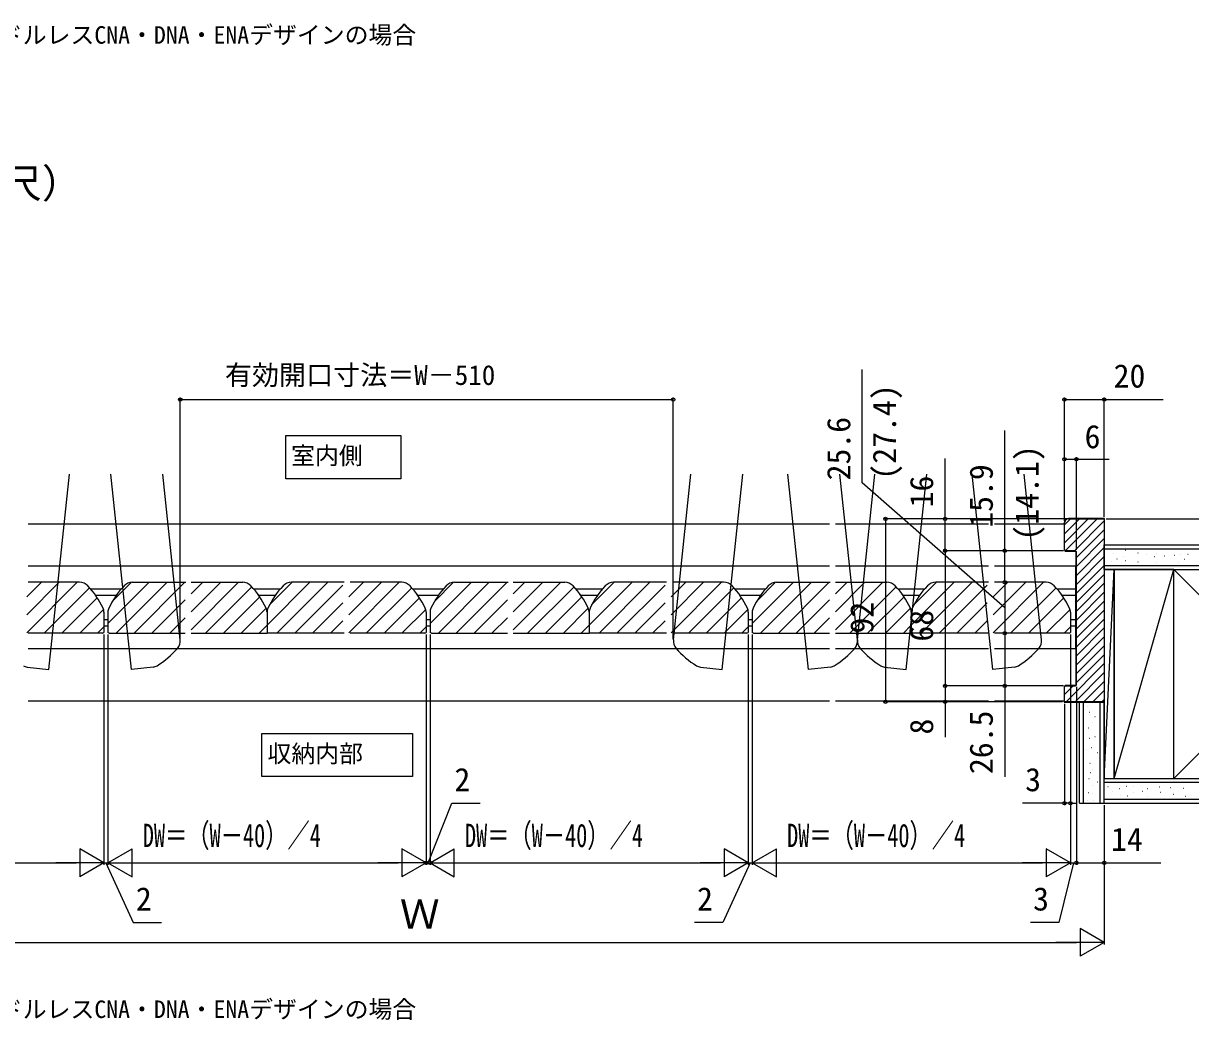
# Model space of a CAD drawing. Units: millimetres, scale not verified. Extents: x -700 to 700, y -1044 to 1040.
# Drawn here: x -364 to 223, y -503 to 0 of the extents above; entities that cross this region are included whole.
import ezdxf
from ezdxf.enums import TextEntityAlignment as Align

# ---------------------------------------------------------------- set-up
doc = ezdxf.new("R2010")
doc.units = ezdxf.units.MM
doc.header["$LTSCALE"] = 6
for name, color, linetype in [('0-2_USER1', 3, 'Continuous'), ('0-3_YKK_11', 7, 'Continuous'), ('0-4_YKK_12', 2, 'Continuous'), ('0-7_YKK_D', 6, 'Continuous'), ('0-9_YSS_K', 3, 'Continuous')]:
    doc.layers.add(name, color=color, linetype=linetype)
doc.styles.add('ＭＳ ゴシック', font='')
doc.styles.get('ＭＳ ゴシック').set_extended_font_data('MS Gothic')

msp = doc.modelspace()

# ---------------------------------------------------------------- linework, layer by layer
at = {"layer": '0-2_USER1'}
for points in [[(-231.54, -207.644), (-173.76, -207.644), (-173.76, -229.31), (-231.54, -229.31)], [(-243.53, -357.362), (-167.763, -357.362), (-167.763, -379.028), (-243.53, -379.028)]]:
    msp.add_lwpolyline(points, close=True, dxfattribs=at)
at = {"layer": '0-3_YKK_11'}
for p, q in [((159.8, -251.5), (159.8, -265.083)), ((180.2, -249.3), (162, -249.3)), ((180.2, -265.5), (180.2, -249.3)), ((180, -265.5), (180.2, -265.5)), ((180.2, -325.5), (180, -325.5))]:
    msp.add_line(p, q, dxfattribs=at)
for points in [[(180, -270.5), (180, -341.5), (160, -341.5), (160, -334), (160.5, -333.5), (165.5, -333.5), (166, -333), (166, -266), (165.5, -265.5), (160.5, -265.5), (160, -265), (160, -251.5)], [(162, -249.5), (180, -249.5), (180, -270.5)], [(159.8, -265.083), (160.417, -265.7), (165.417, -265.7), (165.8, -266.083), (165.8, -332.917), (165.417, -333.3), (160.417, -333.3), (159.8, -333.917), (159.8, -341.7), (180.2, -341.7), (180.2, -325.5)]]:
    msp.add_lwpolyline(points, dxfattribs=at)
for radius in [2.2, 2]:
    msp.add_arc((162, -251.5), radius, 90.00001, 179.99999, dxfattribs=at)
at = {"layer": '0-4_YKK_12'}
for p, q in [((-350.637, -325.198), (-340.281, -227)), ((-309.201, -325.198), (-319.557, -227)), ((-284.628, -310.297), (-293.413, -227)), ((-36.672, -310.297), (-27.887, -227)), ((-12.099, -325.198), (-1.743, -227)), ((31.337, -325.198), (20.981, -227)), ((55.909, -310.297), (47.125, -227)), ((55.909, -310.297), (64.694, -227)), ((80.482, -325.198), (90.838, -227)), ((123.918, -325.198), (113.562, -227)), ((148.491, -310.297), (139.706, -227)), ((-361.15, -252), (41.85, -252)), ((44.85, -252), (121.85, -252)), ((124.85, -252), (160, -252)), ((41.85, -273.3), (-361.15, -273.3)), ((121.85, -273.3), (44.85, -273.3)), ((165.5, -273.3), (124.85, -273.3)), ((165.5, -273.3), (165.5, -314.7)), ((-361.85, -288.794), (-354.456, -281.4)), ((-361.85, -297.774), (-345.476, -281.4)), ((-361.85, -306.754), (-336.496, -281.4)), ((-335.242, -281.4), (-361.15, -281.4)), ((-321, -302.181), (-300.219, -281.4)), ((-318.688, -290.889), (-309.218, -281.419)), ((-316.839, -307), (-291.239, -281.4)), ((-308.758, -281.4), (-281.812, -281.4)), ((-307.859, -307), (-282.259, -281.4)), ((-279.15, -281.4), (-253.242, -281.4)), ((-279.15, -287.272), (-273.278, -281.4)), ((-279.15, -296.252), (-264.298, -281.4)), ((-279.15, -305.232), (-255.318, -281.4)), ((-241, -303.003), (-219.397, -281.4)), ((-239.747, -292.77), (-228.377, -281.4)), ((-236.017, -307), (-210.417, -281.4)), ((-202.15, -281.4), (-228.758, -281.4)), ((-199.85, -288.794), (-192.456, -281.4)), ((-199.85, -297.774), (-183.476, -281.4)), ((-199.85, -306.754), (-174.496, -281.4)), ((-173.242, -281.4), (-199.15, -281.4)), ((-159, -302.181), (-138.219, -281.4)), ((-156.688, -290.889), (-147.218, -281.419)), ((-154.839, -307), (-129.239, -281.4)), ((-146.758, -281.4), (-119.812, -281.4)), ((-145.859, -307), (-120.259, -281.4)), ((-117.15, -281.4), (-91.242, -281.4)), ((-117.15, -287.272), (-111.278, -281.4)), ((-117.15, -296.252), (-102.298, -281.4)), ((-117.15, -305.232), (-93.318, -281.4)), ((-79, -303.003), (-57.397, -281.4)), ((-77.747, -292.77), (-66.377, -281.4)), ((-74.017, -307), (-48.417, -281.4)), ((-40.15, -281.4), (-66.758, -281.4)), ((-37.85, -288.794), (-30.456, -281.4)), ((-37.85, -297.774), (-21.476, -281.4)), ((-37.85, -306.754), (-12.496, -281.4)), ((-11.242, -281.4), (-37.15, -281.4)), ((3, -302.181), (23.781, -281.4)), ((5.312, -290.889), (14.782, -281.419)), ((7.161, -307), (32.761, -281.4)), ((15.242, -281.4), (42.188, -281.4)), ((16.141, -307), (41.741, -281.4)), ((44.85, -281.4), (70.758, -281.4)), ((44.85, -287.272), (50.722, -281.4)), ((44.85, -296.252), (59.702, -281.4)), ((44.85, -305.232), (68.682, -281.4)), ((83, -303.003), (104.603, -281.4)), ((84.253, -292.77), (95.623, -281.4)), ((87.983, -307), (113.583, -281.4)), ((121.85, -281.4), (95.242, -281.4)), ((124.15, -288.794), (131.544, -281.4)), ((124.15, -297.774), (140.524, -281.4)), ((124.15, -306.754), (149.504, -281.4)), ((150.758, -281.4), (124.85, -281.4)), ((-353.115, -307), (-330.24, -284.125)), ((-329.782, -284.65), (-314.218, -284.65)), ((-271.938, -307), (-248.627, -283.69)), ((-247.782, -284.65), (-234.557, -284.65)), ((-247.782, -284.65), (-234.218, -284.65)), ((-227.036, -307), (-202.85, -282.814)), ((-191.115, -307), (-168.24, -284.125)), ((-167.782, -284.65), (-152.218, -284.65)), ((-109.938, -307), (-86.627, -283.69)), ((-85.782, -284.65), (-72.557, -284.65)), ((-65.036, -307), (-40.85, -282.814)), ((-29.115, -307), (-6.24, -284.125)), ((-5.782, -284.65), (9.782, -284.65)), ((52.062, -307), (75.373, -283.69)), ((76.218, -284.65), (89.443, -284.65)), ((96.964, -307), (121.15, -282.814)), ((132.885, -307), (155.76, -284.125)), ((156.557, -284.65), (165.5, -284.65)), ((-344.135, -307), (-326.352, -289.217)), ((-327.282, -287.85), (-316.718, -287.85)), ((-298.878, -307), (-282.15, -290.272)), ((-262.957, -307), (-244.667, -288.71)), ((-245.282, -287.85), (-236.998, -287.85)), ((-245.282, -287.85), (-236.718, -287.85)), ((-218.056, -307), (-202.85, -291.794)), ((-182.135, -307), (-164.352, -289.217)), ((-165.282, -287.85), (-154.718, -287.85)), ((-136.878, -307), (-120.15, -290.272)), ((-100.957, -307), (-82.667, -288.71)), ((-83.282, -287.85), (-74.998, -287.85)), ((-56.056, -307), (-40.85, -291.794)), ((-20.135, -307), (-2.352, -289.217)), ((-3.282, -287.85), (7.282, -287.85)), ((25.122, -307), (41.85, -290.272)), ((61.043, -307), (79.333, -288.71)), ((78.718, -287.85), (87.002, -287.85)), ((105.944, -307), (121.15, -291.794)), ((141.865, -307), (159.648, -289.217)), ((158.998, -287.85), (165.5, -287.85)), ((-335.155, -307), (-323.2, -295.045)), ((-323, -296.4), (-323, -306.674)), ((-321, -296.4), (-321, -306.674)), ((-289.898, -307), (-282.15, -299.252)), ((-253.977, -307), (-241.425, -294.448)), ((-241, -296.4), (-241, -307)), ((-241, -296.4), (-241, -307)), ((-173.155, -307), (-161.2, -295.045)), ((-161, -296.4), (-161, -306.674)), ((-159, -296.4), (-159, -306.674)), ((-127.898, -307), (-120.15, -299.252)), ((-91.977, -307), (-79.425, -294.448)), ((-79, -296.4), (-79, -307)), ((-79, -296.4), (-79, -307)), ((-11.155, -307), (0.8, -295.045)), ((1, -296.4), (1, -306.674)), ((3, -296.4), (3, -306.674)), ((34.102, -307), (41.85, -299.252)), ((70.023, -307), (82.575, -294.448)), ((83, -296.4), (83, -307)), ((83, -296.4), (83, -307)), ((150.845, -307), (162.8, -295.045)), ((163, -296.4), (163, -306.674)), ((-326.175, -307), (-323, -303.825)), ((-323, -300.15), (-321, -300.15)), ((-323, -303.35), (-321, -303.35)), ((-244.997, -307), (-241, -303.003)), ((-209.076, -307), (-202.85, -300.774)), ((-164.175, -307), (-161, -303.825)), ((-161, -300.15), (-159, -300.15)), ((-161, -300.15), (-159, -300.15)), ((-161, -303.35), (-159, -303.35)), ((-161, -303.35), (-159, -303.35)), ((-82.997, -307), (-79, -303.003)), ((-47.076, -307), (-40.85, -300.774)), ((-2.175, -307), (1, -303.825)), ((1, -300.15), (3, -300.15)), ((1, -303.35), (3, -303.35)), ((79.003, -307), (83, -303.003)), ((114.924, -307), (121.15, -300.774)), ((159.825, -307), (163, -303.825)), ((163, -300.15), (165.5, -300.15)), ((163, -303.35), (165.5, -303.35)), ((-323.7, -307), (-361.15, -307)), ((-323.7, -307), (-323, -306.674)), ((-320.3, -307), (-321, -306.674)), ((-320.3, -307), (-282.15, -307)), ((-279.15, -307), (-241, -307)), ((-202.15, -307), (-241, -307)), ((-161.7, -307), (-199.15, -307)), ((-161.7, -307), (-161, -306.674)), ((-158.3, -307), (-159, -306.674)), ((-158.3, -307), (-120.15, -307)), ((-117.15, -307), (-79, -307)), ((-40.15, -307), (-79, -307)), ((0.3, -307), (-37.15, -307)), ((0.3, -307), (1, -306.674)), ((3.7, -307), (3, -306.674)), ((3.7, -307), (41.85, -307)), ((44.85, -307), (83, -307)), ((121.85, -307), (83, -307)), ((162.3, -307), (124.85, -307)), ((162.3, -307), (163, -306.674)), ((-361.15, -314.7), (41.85, -314.7)), ((44.85, -314.7), (121.85, -314.7)), ((124.85, -314.7), (165.5, -314.7)), ((135.813, -314.7), (165.5, -314.7)), ((-361.576, -324.044), (-350.637, -325.198)), ((-298.262, -324.044), (-309.201, -325.198)), ((-23.038, -324.044), (-12.099, -325.198)), ((42.276, -324.044), (31.337, -325.198)), ((69.543, -324.044), (80.482, -325.198)), ((134.857, -324.044), (123.918, -325.198)), ((-361.15, -341), (41.85, -341)), ((44.85, -341), (121.85, -341)), ((124.85, -341), (160, -341))]:
    msp.add_line(p, q, dxfattribs=at)
for centre, radius, start, end in [((-335.242, -287.1), 5.7, 43.22166, 90), ((-308.758, -287.1), 5.7, 90, 136.77834), ((-253.242, -287.1), 5.7, 43.22166, 90), ((-228.758, -287.1), 5.7, 90, 136.77834), ((-173.242, -287.1), 5.7, 43.22166, 90), ((-146.758, -287.1), 5.7, 90, 136.77834), ((-91.242, -287.1), 5.7, 43.22166, 90), ((-66.758, -287.1), 5.7, 90, 136.77834), ((-11.242, -287.1), 5.7, 43.22166, 90), ((15.242, -287.1), 5.7, 90, 136.77834), ((70.758, -287.1), 5.7, 43.22166, 90), ((95.242, -287.1), 5.7, 90, 136.77834), ((150.758, -287.1), 5.7, 43.22166, 90), ((-362.933, -313.123), 43.7, 25.39153, 43.22166), ((-281.067, -313.123), 43.7, 136.77834, 154.60847), ((-280.933, -313.123), 43.7, 25.39153, 43.22166), ((-201.067, -313.123), 43.7, 136.77834, 154.60847), ((-200.933, -313.123), 43.7, 25.39153, 43.22166), ((-119.067, -313.123), 43.7, 136.77834, 154.60847), ((-118.933, -313.123), 43.7, 25.39153, 43.22166), ((-39.067, -313.123), 43.7, 136.77834, 154.60847), ((-38.933, -313.123), 43.7, 25.39153, 43.22166), ((42.933, -313.123), 43.7, 136.77834, 154.60847), ((43.067, -313.123), 43.7, 25.39153, 43.22166), ((122.933, -313.123), 43.7, 136.77834, 154.60847), ((123.067, -313.123), 43.7, 25.39153, 43.22166), ((-327.7, -296.4), 4.7, 0, 25.39153), ((-316.3, -296.4), 4.7, 154.60847, 180), ((-245.7, -296.4), 4.7, 0, 25.39153), ((-236.3, -296.4), 4.7, 154.60847, 180), ((-165.7, -296.4), 4.7, 0, 25.39153), ((-154.3, -296.4), 4.7, 154.60847, 180), ((-83.7, -296.4), 4.7, 0, 25.39153), ((-74.3, -296.4), 4.7, 154.60847, 180), ((-3.7, -296.4), 4.7, 0, 25.39153), ((7.7, -296.4), 4.7, 154.60847, 180), ((78.3, -296.4), 4.7, 0, 25.39153), ((87.7, -296.4), 4.7, 154.60847, 180), ((158.3, -296.4), 4.7, 0, 25.39153), ((-290.297, -310.895), 5.7, 319.24166, 6.02), ((-31.003, -310.895), 5.7, 173.98, 220.75834), ((50.241, -310.895), 5.7, 319.24166, 6.02), ((61.578, -310.895), 5.7, 173.98, 220.75834), ((142.822, -310.895), 5.7, 319.24166, 6.02), ((-319.081, -286.086), 43.7, 301.41153, 319.24166), ((-2.219, -286.086), 43.7, 220.75834, 238.58847), ((21.457, -286.086), 43.7, 301.41153, 319.24166), ((90.362, -286.086), 43.7, 220.75834, 238.58847), ((114.038, -286.086), 43.7, 301.41153, 319.24166), ((-361.083, -319.37), 4.7, 238.58847, 263.98), ((-298.755, -319.37), 4.7, 276.02, 301.41153), ((-22.545, -319.37), 4.7, 238.58847, 263.98), ((41.783, -319.37), 4.7, 276.02, 301.41153), ((70.036, -319.37), 4.7, 238.58847, 263.98), ((134.364, -319.37), 4.7, 276.02, 301.41153)]:
    msp.add_arc(centre, radius, start, end, dxfattribs=at)
at = {"layer": '0-7_YKK_D'}
for p, q in [((-284.597, -309.927), (-284.597, -188.5)), ((-284.597, -189.5), (-36.703, -189.5)), ((-36.703, -309.895), (-36.703, -188.5)), ((160, -250.5), (160, -188.5)), ((180, -248.5), (180, -188.5)), ((160, -250.5), (160, -218.5)), ((166, -265), (166, -218.5)), ((161, -249.5), (69, -249.5)), ((70, -249.5), (70, -341.5)), ((161, -249.5), (99, -249.5)), ((181, -249.5), (299.406, -249.5)), ((159.5, -265.5), (99, -265.5)), ((158, -265.5), (99, -265.5)), ((100, -265.5), (100, -333.5)), ((159.5, -265.5), (129, -265.5)), ((149.758, -281.4), (129, -281.4)), ((149.758, -281.4), (129, -281.4)), ((130, -281.4), (130, -307)), ((-323, -307.674), (-323, -423.5)), ((-323, -307.674), (-323, -423.5)), ((-321, -307.674), (-321, -423.5)), ((-321, -307.674), (-321, -423.5)), ((-161, -307.674), (-161, -423.5)), ((-161, -307.674), (-161, -423.5)), ((-159, -307.674), (-159, -423.5)), ((-159, -307.674), (-159, -423.5)), ((1, -307.674), (1, -423.5)), ((1, -307.674), (1, -423.5)), ((3, -307.674), (3, -423.5)), ((3, -307.674), (3, -423.5)), ((158, -307), (129, -307)), ((158, -307), (129, -307)), ((163, -307.674), (163, -423.5)), ((163, -307.674), (163, -423.5)), ((163, -307.674), (163, -393.5)), ((159.5, -333.5), (99, -333.5)), ((159.5, -333.5), (99, -333.5)), ((159.5, -333.5), (129, -333.5)), ((166, -334), (166, -423.5)), ((166, -334), (166, -423.5)), ((158, -341.5), (69, -341.5)), ((159, -341.5), (99, -341.5)), ((160, -342.5), (160, -393.5)), ((160, -392.5), (138.927, -392.5)), ((163, -392.5), (160, -392.5)), ((163, -392.5), (166.4, -392.5)), ((180, -393.5), (180, -423.5)), ((180, -394.5), (180, -463.5)), ((-323, -422.5), (-335.124, -415.5)), ((-335.124, -415.5), (-335.124, -429.5)), ((-321, -422.5), (-308.876, -415.5)), ((-308.876, -429.5), (-308.876, -415.5)), ((-161, -422.5), (-173.124, -415.5)), ((-173.124, -415.5), (-173.124, -429.5)), ((-159, -422.5), (-146.876, -415.5)), ((-146.876, -429.5), (-146.876, -415.5)), ((1, -422.5), (-11.124, -415.5)), ((-11.124, -415.5), (-11.124, -429.5)), ((3, -422.5), (15.124, -415.5)), ((15.124, -429.5), (15.124, -415.5)), ((163, -422.5), (150.876, -415.5)), ((150.876, -415.5), (150.876, -429.5)), ((-469, -422.5), (-337, -422.5)), ((-323, -422.5), (-347.249, -422.5)), ((-323, -422.5), (-335.124, -429.5)), ((-323, -422.5), (-326.4, -422.5)), ((-323, -422.5), (-321, -422.5)), ((-323, -422.5), (-321, -422.5)), ((-321, -422.5), (-317.6, -422.5)), ((-321, -422.5), (-308.876, -429.5)), ((-321, -422.5), (-296.751, -422.5)), ((-307, -422.5), (-175, -422.5)), ((-161, -422.5), (-185.249, -422.5)), ((-161, -422.5), (-173.124, -429.5)), ((-161, -422.5), (-164.4, -422.5)), ((-161, -422.5), (-159, -422.5)), ((-161, -422.5), (-159, -422.5)), ((-159, -422.5), (-155.6, -422.5)), ((-159, -422.5), (-146.876, -429.5)), ((-159, -422.5), (-134.751, -422.5)), ((-145, -422.5), (-13, -422.5)), ((1, -422.5), (-23.249, -422.5)), ((1, -422.5), (-11.124, -429.5)), ((1, -422.5), (-2.4, -422.5)), ((1, -422.5), (3, -422.5)), ((1, -422.5), (3, -422.5)), ((3, -422.5), (6.4, -422.5)), ((3, -422.5), (15.124, -429.5)), ((3, -422.5), (27.249, -422.5)), ((17, -422.5), (149, -422.5)), ((163, -422.5), (138.751, -422.5)), ((163, -422.5), (150.876, -429.5)), ((163, -422.5), (159.6, -422.5)), ((163, -422.5), (166, -422.5)), ((163, -422.5), (166, -422.5)), ((166, -422.5), (169.4, -422.5)), ((180, -462.5), (167.876, -455.5)), ((167.876, -455.5), (167.876, -469.5)), ((-486, -462.5), (166, -462.5)), ((180, -462.5), (155.751, -462.5)), ((180, -462.5), (167.876, -469.5))]:
    msp.add_line(p, q, dxfattribs=at)
for points in [[(130, -294.2), (58.331, -231.456), (58.331, -174.365)], [(160, -189.5), (180, -189.5), (209.673, -189.5)], [(130, -281.4), (130, -265.5), (130, -205.009)], [(100, -265.5), (100, -249.5), (100, -219.223)], [(160, -219.5), (166, -219.5), (182.491, -219.5)], [(130, -307), (130, -333.5), (130, -379.173)], [(100, -333.5), (100, -341.5), (100, -359.355)], [(-160, -422.5), (-148.07, -392.5), (-133.798, -392.5)], [(-322, -422.5), (-308.268, -452.5), (-293.995, -452.5)], [(2, -422.5), (-11.787, -452.5), (-26.06, -452.5)], [(164.5, -422.5), (157.192, -452.5), (142.919, -452.5)], [(166, -422.5), (180, -422.5), (208.491, -422.5)]]:
    msp.add_lwpolyline(points, dxfattribs=at)
for centre in [(-284.597, -189.5), (-36.703, -189.5), (160, -189.5), (180, -189.5), (160, -219.5), (166, -219.5), (70, -249.5), (100, -249.5), (100, -265.5), (100, -265.5), (130, -265.5), (130, -281.4), (130, -281.4), (130, -307), (130, -307), (100, -333.5), (100, -333.5), (130, -333.5), (70, -341.5), (100, -341.5), (160, -392.5), (163, -392.5), (-161, -422.5), (-159, -422.5), (166, -422.5), (166, -422.5), (180, -422.5)]:
    msp.add_circle(centre, 0.85, dxfattribs=at)
at = {"layer": '0-9_YSS_K'}
for p, q in [((160, -252.517), (163.017, -249.5)), ((160, -257.007), (167.507, -249.5)), ((160, -261.498), (171.998, -249.5)), ((160.494, -265.494), (176.488, -249.5)), ((164.978, -265.5), (180, -250.478)), ((166, -268.968), (180, -254.968)), ((166, -273.458), (180, -259.458)), ((166, -277.948), (180, -263.948)), ((180, -262.5), (238.406, -262.5)), ((180, -275), (180, -262.5)), ((166, -282.438), (180, -268.438)), ((180, -264.5), (238.406, -264.5)), ((184.594, -266.945), (184.694, -266.945)), ((186.385, -269.548), (186.485, -269.548)), ((189.477, -268.409), (189.577, -268.409)), ((190.617, -265.318), (190.717, -265.318)), ((196.965, -266.619), (197.065, -266.619)), ((201.034, -267.433), (201.134, -267.433)), ((205.103, -268.409), (205.203, -268.409)), ((206.08, -266.945), (206.18, -266.945)), ((210.312, -268.084), (210.412, -268.084)), ((215.195, -267.758), (215.295, -267.758)), ((218.45, -267.433), (218.55, -267.433)), ((220.404, -269.711), (220.504, -269.711)), ((222.031, -267.27), (222.131, -267.27)), ((166, -286.928), (180, -272.928)), ((180, -273), (238.406, -273)), ((180, -380), (185, -275)), ((180, -275), (238.406, -275)), ((183.455, -271.013), (183.555, -271.013)), ((185, -380), (215, -275)), ((190.779, -270.362), (190.879, -270.362)), ((196.965, -271.175), (197.065, -271.175)), ((206.243, -271.663), (206.343, -271.663)), ((215, -275), (238.406, -298.406)), ((217.311, -271.663), (217.411, -271.663)), ((166, -291.419), (180, -277.419)), ((166, -295.909), (180, -281.909)), ((166, -300.399), (180, -286.399)), ((166, -304.889), (180, -290.889)), ((166, -309.379), (180, -295.379)), ((166, -313.869), (180, -299.869)), ((166, -318.359), (180, -304.359)), ((166, -322.849), (180, -308.849)), ((166, -327.34), (180, -313.34)), ((160.82, -341.5), (180, -322.32)), ((166, -331.83), (180, -317.83)), ((165.31, -341.5), (180, -326.81)), ((160, -337.83), (164.33, -333.5)), ((169.8, -341.5), (180, -331.3)), ((174.29, -341.5), (180, -335.79)), ((178.78, -341.5), (180, -340.28)), ((167.5, -392.5), (167.5, -341.5)), ((169.5, -392.5), (169.5, -341.5)), ((171.557, -343.653), (171.657, -343.653)), ((178, -392.5), (178, -341.5)), ((180, -392.5), (180, -341.5)), ((172.444, -346.668), (172.544, -346.668)), ((173.864, -351.988), (173.964, -351.988)), ((175.283, -348.973), (175.383, -348.973)), ((172.09, -354.648), (172.19, -354.648)), ((215, -380), (238.406, -356.594)), ((172.622, -359.791), (172.722, -359.791)), ((175.283, -358.904), (175.383, -358.904)), ((171.025, -365.289), (171.125, -365.289)), ((173.509, -364.402), (173.609, -364.402)), ((176.525, -367.062), (176.625, -367.062)), ((172.799, -372.382), (172.899, -372.382)), ((172.267, -380.008), (172.367, -380.008)), ((172.977, -376.993), (173.077, -376.993)), ((174.041, -375.752), (174.141, -375.752)), ((180, -380), (238.406, -380)), ((180, -392.5), (180, -380)), ((172.09, -387.102), (172.19, -387.102)), ((173.864, -383.555), (173.964, -383.555)), ((176.525, -381.781), (176.625, -381.781)), ((180, -382), (238.406, -382)), ((181.818, -384.087), (181.918, -384.087)), ((184.097, -386.853), (184.197, -386.853)), ((187.515, -385.063), (187.615, -385.063)), ((191.096, -383.924), (191.196, -383.924)), ((194.677, -384.25), (194.777, -384.25)), ((194.84, -387.341), (194.94, -387.341)), ((199.235, -386.365), (199.335, -386.365)), ((201.676, -385.063), (201.776, -385.063)), ((207.861, -384.25), (207.961, -384.25)), ((208.187, -387.016), (208.287, -387.016)), ((213.396, -384.575), (213.496, -384.575)), ((219.744, -384.901), (219.844, -384.901)), ((167.5, -392.5), (180, -392.5)), ((171.38, -391.358), (171.48, -391.358)), ((171.38, -391.358), (171.48, -391.358)), ((174.218, -387.456), (174.318, -387.456)), ((174.751, -391.18), (174.851, -391.18)), ((180, -390.5), (238.406, -390.5)), ((180, -392.5), (238.406, -392.5)), ((188.166, -388.806), (188.266, -388.806)), ((188.166, -388.806), (188.266, -388.806)), ((191.584, -388.806), (191.684, -388.806)), ((201.513, -389.294), (201.613, -389.294)), ((214.861, -387.992), (214.961, -387.992)), ((220.883, -388.968), (220.983, -388.968))]:
    msp.add_line(p, q, dxfattribs=at)
msp.add_lwpolyline([(180, -341.5), (180, -380), (185, -380), (185, -275), (180, -275)], dxfattribs=at)
msp.add_lwpolyline([(185, -380), (215, -380), (215, -275), (185, -275)], close=True, dxfattribs=at)

# ---------------------------------------------------------------- texts
at = {"layer": '0-2_USER1', "style": 'ＭＳ ゴシック'}
for s, height, p in [('※(   )内寸法はハンドルレスCNA・DNA・ENAデザインの場合', 8.798, (-489.766, -13.159)), ('■折戸タイプ\u30004枚折戸（12尺）', 14.66, (-624.06, -92.481)), ('室内側', 8.798, (-228.886, -224.682)), ('収納内部', 8.798, (-240.75, -374.614)), ('※(   )内寸法はハンドルレスCNA・DNA・ENAデザインの場合', 8.798, (-489.766, -503.159))]:
    msp.add_text(s, height=height, dxfattribs=at).set_placement(p, align=Align.BOTTOM_LEFT)
at = {"layer": '0-7_YKK_D', "style": 'ＭＳ ゴシック'}
for s, height, p in [('有効開口寸法＝W－510', 9.971, (-262.148, -185.145)), ('20', 11.73, (184.718, -187)), ('6', 11.73, (170.127, -217.5)), ('2', 11.73, (-146.752, -390)), ('3', 11.73, (140.245, -390)), ('14', 11.73, (183.445, -420)), ('2', 11.73, (-306.949, -450)), ('2', 11.73, (-24.741, -450)), ('3', 11.73, (144.237, -450)), ('Ｗ', 14.66, (-174.205, -460))]:
    msp.add_text(s, height=height, dxfattribs=at).set_placement(p, align=Align.BOTTOM_LEFT)
for s, p in [('(27.4)', (78.831, -229.774)), ('25.6', (55.831, -230.137)), ('(14.1)', (150.5, -260.418)), ('15.9', (127.5, -253.964)), ('16', (97.5, -243.723)), ('92', (67.5, -307.182)), ('68', (97.5, -311.227)), ('8', (97.5, -357.945)), ('26.5', (127.5, -377.855))]:
    msp.add_text(s, height=11.73, rotation=90, dxfattribs=at).set_placement(p, align=Align.BOTTOM_LEFT)
at = {"layer": '0-7_YKK_D', "style": 'ＭＳ ゴシック', "width": 0.7}
for p in [(-303.459, -418.091), (-141.459, -418.091), (20.541, -418.091)]:
    msp.add_text('DW＝（W－40）／4', height=11.73, dxfattribs=at).set_placement(p, align=Align.BOTTOM_LEFT)

doc.saveas('drawing.dxf')
